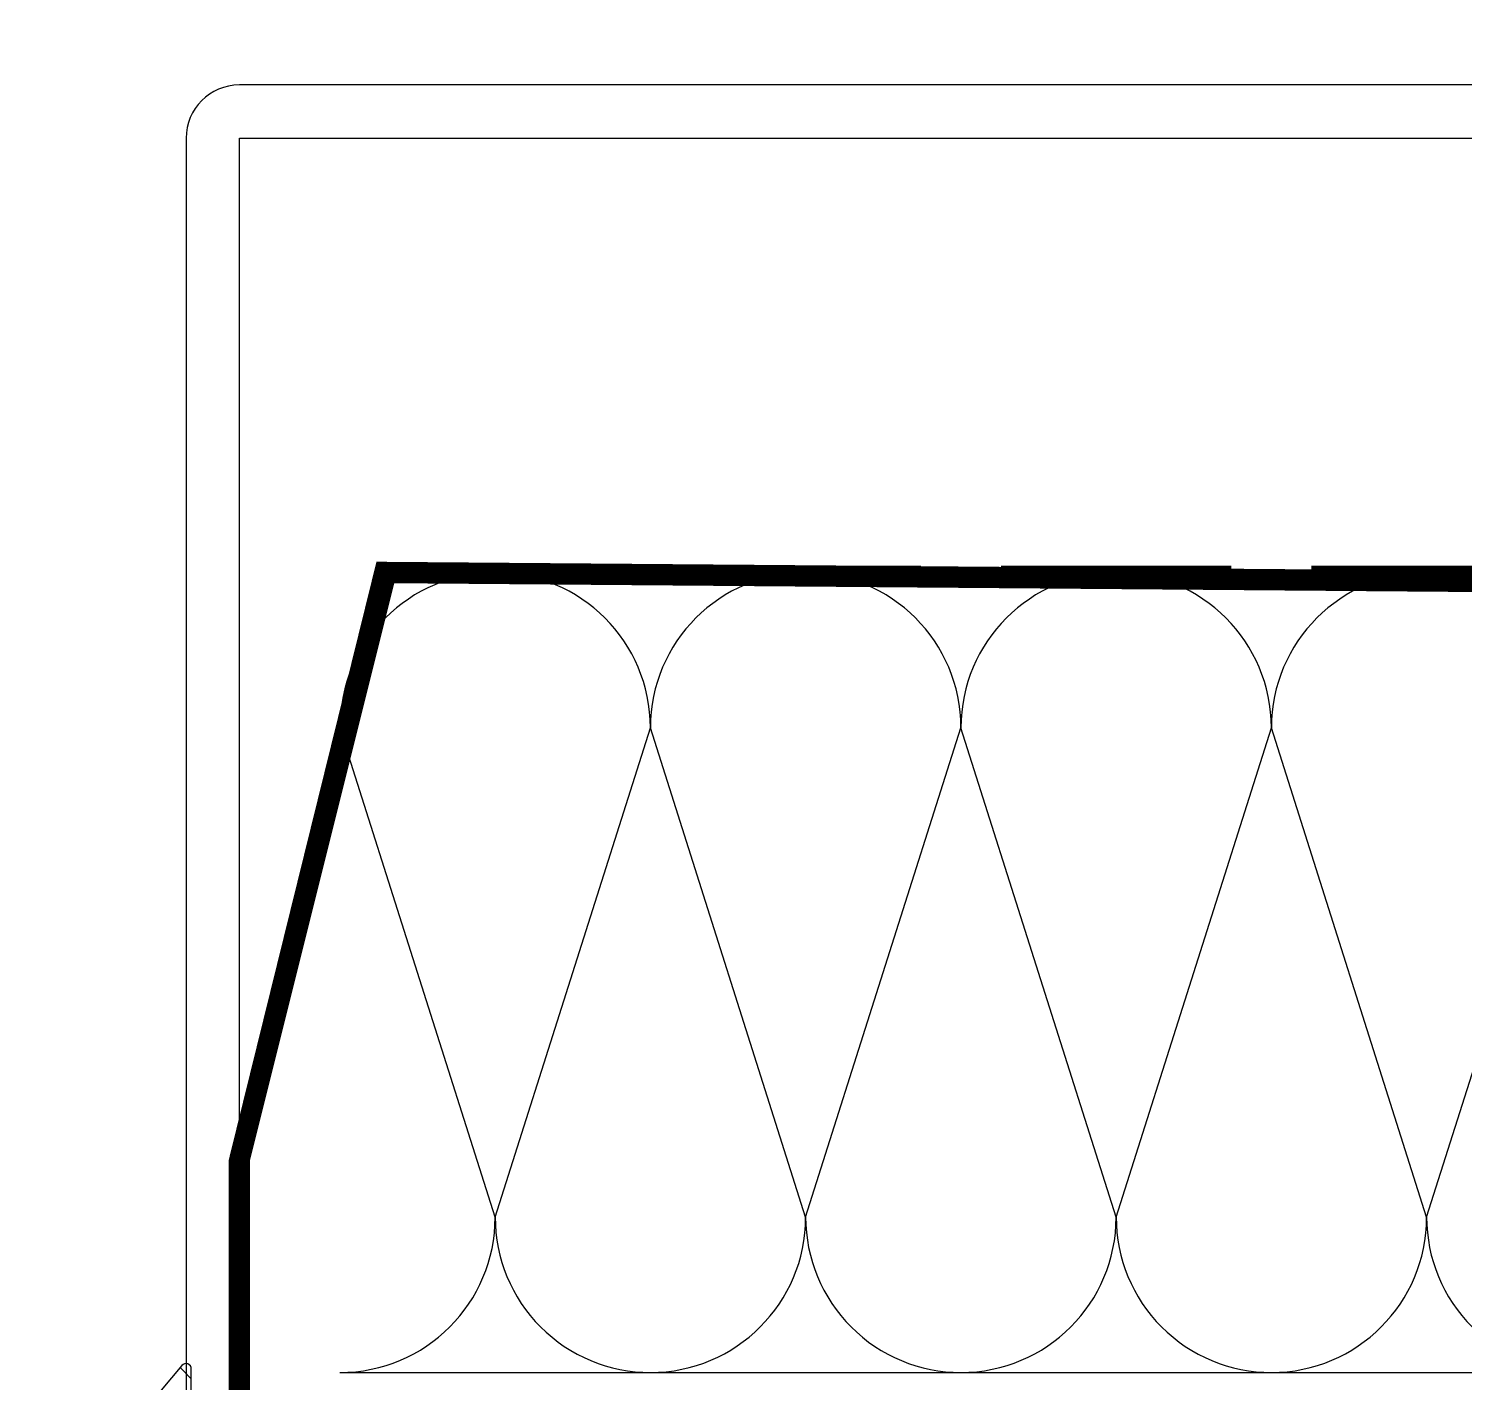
# Model space of a CAD drawing. Header units: inches. Extents: x 21 to 32698, y 13 to 3712.
# Drawn here: x 15019.22 to 15024.6, y 1859.17 to 1864.24 of the extents above; entities that cross this region are included whole.
import ezdxf

# ---------------------------------------------------------------- set-up
doc = ezdxf.new("R2010")
doc.units = ezdxf.units.IN
doc.header["$MEASUREMENT"] = 0
doc.set_wipeout_variables(frame=1)
doc.linetypes.add('HIDDEN', pattern=[9.524999999999995, 6.349999999999998, -3.174999999999998])
for name, color, linetype, lineweight in [('Z_MİM_-KM-GLAZ', 8, 'Continuous', 25), ('Z_MİM_fitiller_k', 8, 'Continuous', 25), ('Z_MİM_MYM Taşyünü', 8, 'Continuous', 25), ('Z_MİM_MYM_alüminyum levha', 8, 'Continuous', 25), ('Z_MİM_MYM_MEMBRAN_', 8, 'HIDDEN', 25), ('Z_MİM_MYM_taşyünü', 8, 'Continuous', 25)]:
    doc.layers.add(name, color=color, linetype=linetype, lineweight=lineweight)

# ---------------------------------------------------------------- blocks, each defined once
blk = doc.blocks.new('*U160')
at = {"layer": 'Z_MİM_MYM_taşyünü'}
for p, q in [((-140.7480255359013, 5.823475149623675), (-146.5715005998263, 24.17652488438517)), ((-140.74802553623, 5.823475149623675), (-134.9245503335983, 24.17652488438517)), ((-129.1010752359013, 5.823475149623675), (-134.9245502998263, 24.17652488438517)), ((-129.1010752362301, 5.823475149623675), (-123.2776000335983, 24.17652488438517)), ((-117.4541249359013, 5.823475149623675), (-123.2775999998263, 24.17652488438517)), ((-117.4541249362301, 5.823475149623675), (-111.6306497335983, 24.17652488438517)), ((-105.8071746359013, 5.823475149623675), (-111.6306496998263, 24.17652488438517)), ((-105.8071746362301, 5.823475149623675), (-99.98369943359829, 24.17652488438517)), ((-146.571500668428, 1.70044245e-08), (-134.9245504037032, 1.70044245e-08)), ((-134.924550368428, 1.70044245e-08), (-123.2776001037032, 1.70044245e-08)), ((-123.277600068428, 1.70044245e-08), (-111.6306498037032, 1.70044245e-08)), ((-111.630649768428, 1.70044245e-08), (-99.98369950370319, 1.70044245e-08))]:
    blk.add_line(p, q, dxfattribs=at)
at = {"layer": 'Z_MİM_MYM_taşyünü', "const_width": 0.5}
for points in [[(-145.0715005990748, 30.00000001700442), (-136.4245503343497, 30.00000001700442)], [(-133.4245502990748, 30.00000001700442), (-124.7776000343497, 30.00000001700442)], [(-121.7775999990748, 30.00000001700442), (-113.1306497343497, 30.00000001700442)], [(-110.1306496990748, 30.00000001700442), (-101.4836994343497, 30.00000001700442)]]:
    blk.add_lwpolyline(points, dxfattribs=at)
at = {"layer": 'Z_MİM_MYM_taşyünü'}
for centre, start, end in [((-140.7480254665427, 24.17652488447246), 90.00000000166754, 180.0000000016671), ((-140.7480254668817, 24.17652488447246), 359.9999999983325, 89.99999999833248), ((-129.1010751665427, 24.17652488447246), 90.00000000166754, 180.0000000016671), ((-129.1010751668817, 24.17652488447246), 359.9999999983325, 89.99999999833248), ((-117.4541248665427, 24.17652488447246), 90.00000000166754, 180.0000000016671), ((-117.4541248668817, 24.17652488447246), 359.9999999983325, 89.99999999833248), ((-105.8071745665427, 24.17652488447246), 90.00000000166754, 180.0000000016671), ((-105.8071745668817, 24.17652488447246), 359.9999999983325, 89.99999999833248), ((-146.5715006685976, 5.823475149536363), 270.0000000016675, 1.6675267e-09), ((-134.9245504035338, 5.823475149536363), 179.9999999983324, 269.9999999983325), ((-134.9245503685977, 5.823475149536363), 270.0000000016675, 1.6675267e-09), ((-123.2776001035338, 5.823475149536363), 179.9999999983324, 269.9999999983325), ((-123.2776000685976, 5.823475149536363), 270.0000000016675, 1.6675267e-09), ((-111.6306498035338, 5.823475149536363), 179.9999999983324, 269.9999999983325), ((-111.6306497685977, 5.823475149536363), 270.0000000016675, 1.6675267e-09), ((-99.9836995035338, 5.823475149536363), 179.9999999983324, 269.9999999983325)]:
    blk.add_arc(centre, 5.823475132531942, start, end, dxfattribs=at)
blk = doc.blocks.new('-KM-AL2 210_900')
blk.add_wipeout([(1434.2586858923214, 1419.9984443482087), (1434.258685892317, 1217.755859651912), (1415.603686079591, 1217.755859651912), (1415.6036860795912, 1421.9728942789698), (1434.2733305532627, 1422.1837996872691)])
at = {"layer": 'Z_MİM_fitiller_k'}
h = blk.add_hatch(dxfattribs=at)
h.set_pattern_fill('ANSI37', color=256, scale=0.05, angle=-90.00000000000158)
h.set_pattern_definition([(314.9999999999983, (1431.273330553263, 1414.288420569089), (0.1122532015133675, 0.1122532015133612), []), (44.99999999999841, (1431.273330553263, 1414.288420569089), (-0.1122532015133612, 0.1122532015133675), [])])
h.paths.add_polyline_path([(1419.273330553263, 1416.768420569093, 0.4142135623715166), (1419.253330553267, 1416.78842056909), (1418.34333055327, 1416.78842056909, 0.6681786379021168), (1418.329188417646, 1416.754278433469), (1418.367472688891, 1416.715994162212, -0.414213562348045), (1418.367472688891, 1416.687709890986), (1418.329188417646, 1416.649425619729, 0.4142135623435045), (1418.329188417646, 1416.621141348481), (1418.369599936754, 1416.580729829362, -0.4276070770252275), (1418.368941895143, 1416.551816803152, 0.2107675906562012), (1418.323330553263, 1416.4484205691), (1418.323330553274, 1416.156704840348, 0.6681786379101058), (1418.357472688882, 1416.142562704725), (1418.42868589233, 1416.213775908163, 0.1989123673849684), (1418.44333055327, 1416.249131247223), (1418.44333055327, 1416.4484205691, -1.650385117532149), (1418.4747591247, 1416.432007532971, 0.2453926839650181), (1418.453330553268, 1416.390974942627), (1418.453330553268, 1416.221263281568, -0.1989123673756616), (1418.447472688896, 1416.207121145966), (1418.329188417646, 1416.088836874707, 0.4142135623574572), (1418.329188417646, 1416.060552603459), (1418.367472688891, 1416.022268332203, -0.4142135623508268), (1418.367472688891, 1415.993984060955), (1418.329188417646, 1415.955699789719, 0.4142135623508274), (1418.329188417646, 1415.92741551845), (1418.367472688891, 1415.889131247215, -0.4142135623508305), (1418.367472688891, 1415.860846975967), (1418.329188417646, 1415.82256270471, 0.6681786379055568), (1418.34333055327, 1415.78842056909), (1419.253330553267, 1415.78842056909, 0.4142135623715161), (1419.273330553263, 1415.808420569086), (1419.273330553275, 1416.078420569105, -0.4142135623715163), (1419.29333055327, 1416.098420569102), (1419.39333055327, 1416.098420569102, -0.4142135623462176), (1419.413330553265, 1416.078420569105), (1419.413330553265, 1416.04670484034, 0.6681786378910483), (1419.447472688896, 1416.032562704717), (1419.527472688889, 1416.112562704726, 0.1989123673761124), (1419.533330553272, 1416.12670484035), (1419.533330553272, 1416.45013629783, 0.1989123673737488), (1419.527472688889, 1416.464278433483), (1419.447472688896, 1416.544278433463, 0.6681786378943402), (1419.413330553265, 1416.530136297839), (1419.413330553265, 1416.498420569096, -0.414213562346218), (1419.39333055327, 1416.478420569107), (1419.29333055327, 1416.478420569107, -0.4142135623715162), (1419.273330553275, 1416.498420569096)])
h.paths.add_polyline_path([(1419.09333055327, 1416.487532148236), (1419.09333055327, 1416.089308989965, -0.3888787318526575), (1419.029431455259, 1416.0195753611), (1418.749431455266, 1415.995078535296, -0.4400105308921782), (1418.673330553274, 1416.064812164182), (1418.673330553274, 1416.512028974026, -0.4400105308912734), (1418.749431455266, 1416.581762602883), (1419.029431455259, 1416.557265777101, -0.3888787318535296)], flags=16)
h.paths.add_polyline_path([(1419.29333055327, 1416.398420569097, 0.4142135623730951), (1419.273330553275, 1416.378420569101), (1419.273330553275, 1416.1984205691, 0.4142135623730955), (1419.29333055327, 1416.178420569104), (1419.39333055327, 1416.178420569104, 0.4142135623730955), (1419.413330553265, 1416.1984205691), (1419.413330553265, 1416.378420569101, 0.4142135623730955), (1419.39333055327, 1416.398420569097)], flags=16)
h.paths.add_polyline_path([(1415.579205931097, 1416.44285707724), (1415.617490202354, 1416.481141348497, 0.4142135623424858), (1415.617490202354, 1416.509425619715), (1415.579205931097, 1416.547709890972, -0.4142135623396989), (1415.579205931097, 1416.57599416222), (1415.617490202354, 1416.614278433477, 0.577350269162832), (1415.608524447624, 1416.647739085612), (1415.541825346628, 1416.665611055872, -0.4931454260254013), (1415.481104710759, 1416.812203638499), (1415.62066857481, 1417.053935341919, 0.1316524975885099), (1415.623348066726, 1417.063935341877), (1415.623348066726, 1417.15775147032, 0.7002075382113878), (1415.588027177859, 1417.17060722251), (1415.278027177861, 1416.801163608823, 0.1763269807064294), (1415.273348066726, 1416.788307856612), (1415.273348066726, 1416.358420569082, -0.4142135623721094), (1415.25334806673, 1416.338420569093), (1415.15334806673, 1416.338420569093, -0.4142135623730968), (1415.133348066724, 1416.358420569082), (1415.133348066724, 1416.390136297847, 0.6681786379061446), (1415.099205931104, 1416.40427843347), (1415.019205931099, 1416.324278433469, 0.198912367389109), (1415.013348066728, 1416.310136297845), (1415.013348066728, 1415.986704840336, 0.1989123673902959), (1415.019205931099, 1415.972562704712), (1415.099205931104, 1415.892562704725, 0.6681786379045029), (1415.133348066724, 1415.906704840348), (1415.133348066724, 1415.938420569091, -0.4142135623730984), (1415.15334806673, 1415.958420569088), (1415.25334806673, 1415.958420569088, -0.4142135623715126), (1415.273348066726, 1415.938420569091), (1415.273348066726, 1415.668420569094, 0.4142135623715166), (1415.293348066721, 1415.648420569097), (1415.60334806673, 1415.648420569097, 0.668178637902121), (1415.617490202343, 1415.682562704718), (1415.579205931097, 1415.720846975975, -0.4142135623424745), (1415.579205931097, 1415.749131247223), (1415.617490202354, 1415.78741551848, 0.4142135623326641), (1415.617490202354, 1415.815699789706), (1415.577078683223, 1415.856111308825, -0.4276070770697703), (1415.577736724834, 1415.885024335035, 0.2107675906989308), (1415.623348066726, 1415.988420569087), (1415.623348066726, 1416.280136297839, 0.6681786379211501), (1415.589205931095, 1416.294278433463), (1415.517992727671, 1416.223065230046, 0.1989123673783329), (1415.50334806673, 1416.187709890964), (1415.50334806673, 1415.988420569087, -1.650385117507896), (1415.471919495301, 1416.004833605217, 0.2453926839581101), (1415.493348066721, 1416.04586619556), (1415.493348066721, 1416.215577856619, -0.198912367370064), (1415.499205931093, 1416.229719992243), (1415.617490202354, 1416.348004263509, 0.4142135623428024), (1415.617490202354, 1416.376288534735), (1415.579205931097, 1416.414572805992, -0.4142135623396895)])
h.paths.add_polyline_path([(1415.273348066726, 1416.238420569087), (1415.273348066726, 1416.058420569086, -0.4142135623730913), (1415.25334806673, 1416.03842056909), (1415.15334806673, 1416.03842056909, -0.4142135623730927), (1415.133348066724, 1416.058420569086), (1415.133348066724, 1416.238420569087, -0.4142135623730982), (1415.153348066719, 1416.258420569084), (1415.25334806673, 1416.258420569084, -0.4142135623730903)], flags=16)
at = {"layer": 'Z_MİM_fitiller_k', "linetype": 'Continuous', "flags": 128}
blk.add_lwpolyline([(1415.623348066726, 1417.063935341906), (1415.623348066726, 1417.15775147032, 0.7002075382610023), (1415.588027177859, 1417.17060722251), (1415.278027177861, 1416.801163608823, 0.1763269807885764)], format="xyb", dxfattribs=at)
at = {"layer": 'Z_MİM_MYM_alüminyum levha'}
blk.add_lwpolyline([(1433.942818220091, 1421.972904278973, -0.4142135623687288), (1433.942808220201, 1421.97289427897), (1429.331574507945, 1421.97289427897), (1415.803696075876, 1421.97289427897, 0.4142135623730951), (1415.603686075987, 1421.772884282592), (1415.603686075987, 1415.206797853632), (1415.803686075986, 1415.206797853632), (1415.803686075987, 1421.772884278962, -0.4142135623730951), (1415.803696075876, 1421.772894278965), (1429.331574507945, 1421.772894278965), (1433.942808220201, 1421.772894278965, 1.24992375122e-05), (1433.942818220091, 1421.772894278965), (1433.942818220091, 1421.97289427897)], format="xyb", dxfattribs=at)
at = {"layer": 'Z_MİM_MYM_MEMBRAN_', "ltscale": 20, "const_width": 0.0800000000000001}
blk.add_lwpolyline([(1415.803686075986, 1415.371184298103), (1415.803686075987, 1417.0711842981), (1416.35125127548, 1420.144662203089), (1416.35125127548, 1420.144662203089), (1434.258685892323, 1419.998444348206), (1434.273330553263, 1421.083799687268), (1434.273330553263, 1421.583799687269)], dxfattribs=at)
at = {"layer": 'Z_MİM_MYM Taşyünü', "xscale": 0.1000000000000001, "yscale": 0.1000000000000001, "zscale": 0.1000000000000001}
blk.add_blockref('*U160', (1430.837835697775, 1417.144662201386), dxfattribs=at)

msp = doc.modelspace()

# ---------------------------------------------------------------- block references
at = {"layer": 'Z_MİM_-KM-GLAZ'}
msp.add_blockref('-KM-AL2 210_900', (13604.20586304689, 442.0581501718204), dxfattribs=at)

doc.saveas('drawing.dxf')
